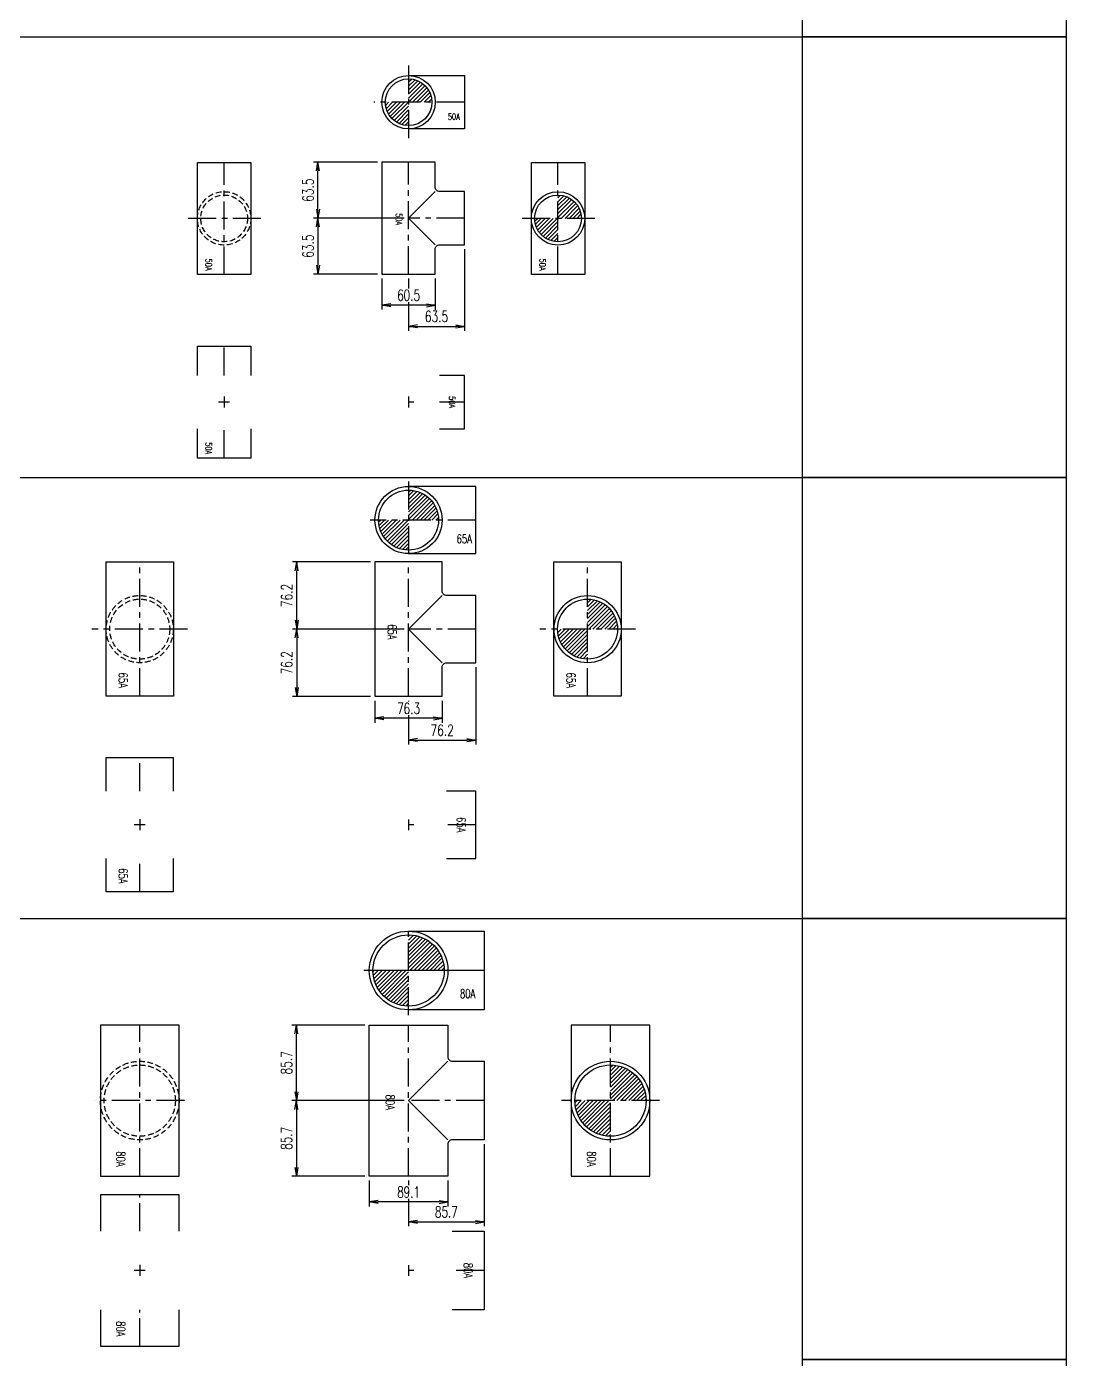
# Model space of a CAD drawing. Header units: millimetres. Extents: x 2090 to 42062, y -14812 to 2738.
# Drawn here: x 7146 to 8325, y -1302 to 209 of the extents above; entities that cross this region are included whole.
import ezdxf

# ---------------------------------------------------------------- set-up
doc = ezdxf.new("R2010")
doc.units = ezdxf.units.MM
doc.header["$PDMODE"] = 35
for name, pattern in [('CENTER', [50.8, 31.75, -6.35, 6.35, -6.35]), ('CENTER2', [1.125, 0.75, -0.125, 0.125, -0.125]), ('HIDDEN', [9.525, 6.35, -3.175])]:
    doc.linetypes.add(name, pattern=pattern)
for name, color, linetype in [('#配管（SUS)', 220, 'Continuous'), ('DIM', 1, 'Continuous'), ('skeleton', 7, 'Continuous')]:
    doc.layers.add(name, color=color, linetype=linetype)
doc.styles.add('kpk', font='romans.shx', dxfattribs={"width": 0.7, "bigfont": 'extfont2.shx'})
doc.styles.get("Standard").update_dxf_attribs({"font": 'romans.shx', "bigfont": 'extfont.shx'})
doc.dimstyles.new('1／5～KPK', dxfattribs={"dimscale": 5, "dimtxt": 2.5, "dimasz": 2, "dimexe": 1, "dimexo": 1, "dimgap": 1, "dimtad": 3, "dimdsep": 46, "dimtxsty": 'kpk', "dimblk": 'OPEN', "dimcen": 2.5, "dimclrd": 9, "dimclre": 9, "dimclrt": 4, "dimadec": 1, "dimazin": 2, "dimtfac": 1, "dimtmove": 0, "dimatfit": 2, "dimldrblk": 'OPEN', "dimfxl": 1, "dimtfill": 1, "dimlwd": -1, "dimlwe": -1, "dimarcsym": 1})

# ---------------------------------------------------------------- blocks, each defined once
blk = doc.blocks.new('_Open')
at = {"color": 0, "linetype": 'ByBlock', "lineweight": -2}
for p, q in [((-1, 0.17), (0, 0)), ((-1, -0.17), (0, 0)), ((0, 0), (-1, 0))]:
    blk.add_line(p, q, dxfattribs=at)
blk = doc.blocks.new('*D225')
at = {"layer": 'Defpoints', "color": 0, "linetype": 'ByBlock', "transparency": 16777216}
for p in [(7579.3, -8.1), (7476.5, -71.6), (7549, -71.6)]:
    blk.add_point(p, dxfattribs=at)
at = {"layer": 'DIM', "color": 9, "transparency": 16777216}
for p, q in [((7574.3, -8.1), (7471.5, -8.1)), ((7476.5, -18.1), (7476.5, -61.6)), ((7544, -71.6), (7471.5, -71.6))]:
    blk.add_line(p, q, dxfattribs=at)
at = {"layer": 'DIM', "color": 9, "linetype": 'ByBlock', "transparency": 16777216, "xscale": 10, "yscale": 10, "zscale": 10}
for p, rotation in [((7476.5, -8.1), 90), ((7476.5, -71.6), 270)]:
    blk.add_blockref('_Open', p, dxfattribs=dict(at, rotation=rotation))
at = {"layer": 'DIM', "color": 4, "linetype": 'ByBlock', "transparency": 16777216, "insert": (7465.2, -39.9), "char_height": 12.5, "attachment_point": 5, "rotation": 90, "style": 'kpk', "bg_fill": 3, "box_fill_scale": 1.1, "bg_fill_color": 256, "bg_fill_true_color": 13158600, "bg_fill_transparency": 0}
blk.add_mtext('63.5', dxfattribs=at)
blk = doc.blocks.new('*D226')
at = {"layer": 'Defpoints', "color": 0, "linetype": 'ByBlock', "transparency": 16777216}
for p in [(7476.5, 55.4), (7549, 55.4), (7579.3, -8.1)]:
    blk.add_point(p, dxfattribs=at)
at = {"layer": 'DIM', "color": 9, "transparency": 16777216}
for p, q in [((7544, 55.4), (7471.5, 55.4)), ((7476.5, 1.9), (7476.5, 45.4)), ((7574.3, -8.1), (7471.5, -8.1))]:
    blk.add_line(p, q, dxfattribs=at)
at = {"layer": 'DIM', "color": 9, "linetype": 'ByBlock', "transparency": 16777216, "xscale": 10, "yscale": 10, "zscale": 10}
for p, rotation in [((7476.5, 55.4), 90), ((7476.5, -8.1), 270)]:
    blk.add_blockref('_Open', p, dxfattribs=dict(at, rotation=rotation))
at = {"layer": 'DIM', "color": 4, "linetype": 'ByBlock', "transparency": 16777216, "insert": (7465.2, 23.6), "char_height": 12.5, "attachment_point": 5, "rotation": 90, "style": 'kpk', "bg_fill": 3, "box_fill_scale": 1.1, "bg_fill_color": 256, "bg_fill_true_color": 13158600, "bg_fill_transparency": 0}
blk.add_mtext('63.5', dxfattribs=at)
blk = doc.blocks.new('*D227')
at = {"layer": 'Defpoints', "color": 0, "linetype": 'ByBlock', "transparency": 16777216}
for p in [(7642.8, -38.4), (7579.3, -71.6), (7642.8, -130.9)]:
    blk.add_point(p, dxfattribs=at)
at = {"layer": 'DIM', "color": 9, "transparency": 16777216}
for p, q in [((7642.8, -43.4), (7642.8, -135.9)), ((7579.3, -76.6), (7579.3, -135.9)), ((7589.3, -130.9), (7632.8, -130.9))]:
    blk.add_line(p, q, dxfattribs=at)
at = {"layer": 'DIM', "color": 9, "linetype": 'ByBlock', "transparency": 16777216, "xscale": 10, "yscale": 10, "zscale": 10, "rotation": 180}
blk.add_blockref('_Open', (7579.3, -130.9), dxfattribs=at)
at = {"layer": 'DIM', "color": 9, "linetype": 'ByBlock', "transparency": 16777216, "xscale": 10, "yscale": 10, "zscale": 10}
blk.add_blockref('_Open', (7642.8, -130.9), dxfattribs=at)
at = {"layer": 'DIM', "color": 4, "linetype": 'ByBlock', "transparency": 16777216, "insert": (7611, -119.6), "char_height": 12.5, "attachment_point": 5, "style": 'kpk', "bg_fill": 3, "box_fill_scale": 1.1, "bg_fill_color": 256, "bg_fill_true_color": 13158600, "bg_fill_transparency": 0}
blk.add_mtext('63.5', dxfattribs=at)
blk = doc.blocks.new('*D228')
at = {"layer": 'Defpoints', "color": 0, "linetype": 'ByBlock', "transparency": 16777216}
for p in [(7549, -71.6), (7609.5, -71.6), (7549, -106.9)]:
    blk.add_point(p, dxfattribs=at)
at = {"layer": 'DIM', "color": 9, "transparency": 16777216}
for p, q in [((7549, -76.6), (7549, -111.9)), ((7609.5, -76.6), (7609.5, -111.9)), ((7599.5, -106.9), (7559, -106.9))]:
    blk.add_line(p, q, dxfattribs=at)
at = {"layer": 'DIM', "color": 9, "linetype": 'ByBlock', "transparency": 16777216, "xscale": 10, "yscale": 10, "zscale": 10, "rotation": 180}
blk.add_blockref('_Open', (7549, -106.9), dxfattribs=at)
at = {"layer": 'DIM', "color": 9, "linetype": 'ByBlock', "transparency": 16777216, "xscale": 10, "yscale": 10, "zscale": 10}
blk.add_blockref('_Open', (7609.5, -106.9), dxfattribs=at)
at = {"layer": 'DIM', "color": 4, "linetype": 'ByBlock', "transparency": 16777216, "insert": (7579.3, -95.6), "char_height": 12.5, "attachment_point": 5, "style": 'kpk', "bg_fill": 3, "box_fill_scale": 1.1, "bg_fill_color": 256, "bg_fill_true_color": 13158600, "bg_fill_transparency": 0}
blk.add_mtext('60.5', dxfattribs=at)
blk = doc.blocks.new('*D229')
at = {"layer": 'Defpoints', "color": 0, "linetype": 'ByBlock', "transparency": 16777216}
for p in [(7452.4, -398.1), (7541.1, -398.1), (7579.3, -474.3)]:
    blk.add_point(p, dxfattribs=at)
at = {"layer": 'DIM', "color": 9, "transparency": 16777216}
for p, q in [((7536.1, -398.1), (7447.4, -398.1)), ((7452.4, -464.3), (7452.4, -408.1)), ((7574.3, -474.3), (7447.4, -474.3))]:
    blk.add_line(p, q, dxfattribs=at)
at = {"layer": 'DIM', "color": 9, "linetype": 'ByBlock', "transparency": 16777216, "xscale": 10, "yscale": 10, "zscale": 10}
for p, rotation in [((7452.4, -398.1), 90), ((7452.4, -474.3), 270)]:
    blk.add_blockref('_Open', p, dxfattribs=dict(at, rotation=rotation))
at = {"layer": 'DIM', "color": 4, "linetype": 'ByBlock', "transparency": 16777216, "insert": (7441.1, -436.2), "char_height": 12.5, "attachment_point": 5, "rotation": 90, "style": 'kpk', "bg_fill": 3, "box_fill_scale": 1.1, "bg_fill_color": 256, "bg_fill_true_color": 13158600, "bg_fill_transparency": 0}
blk.add_mtext('76.2', dxfattribs=at)
blk = doc.blocks.new('*D230')
at = {"layer": 'Defpoints', "color": 0, "linetype": 'ByBlock', "transparency": 16777216}
for p in [(7579.3, -474.3), (7452.4, -550.5), (7541.1, -550.5)]:
    blk.add_point(p, dxfattribs=at)
at = {"layer": 'DIM', "color": 9, "transparency": 16777216}
for p, q in [((7574.3, -474.3), (7447.4, -474.3)), ((7452.4, -484.3), (7452.4, -540.5)), ((7536.1, -550.5), (7447.4, -550.5))]:
    blk.add_line(p, q, dxfattribs=at)
at = {"layer": 'DIM', "color": 9, "linetype": 'ByBlock', "transparency": 16777216, "xscale": 10, "yscale": 10, "zscale": 10}
for p, rotation in [((7452.4, -474.3), 90), ((7452.4, -550.5), 270)]:
    blk.add_blockref('_Open', p, dxfattribs=dict(at, rotation=rotation))
at = {"layer": 'DIM', "color": 4, "linetype": 'ByBlock', "transparency": 16777216, "insert": (7441.1, -512.4), "char_height": 12.5, "attachment_point": 5, "rotation": 90, "style": 'kpk', "bg_fill": 3, "box_fill_scale": 1.1, "bg_fill_color": 256, "bg_fill_true_color": 13158600, "bg_fill_transparency": 0}
blk.add_mtext('76.2', dxfattribs=at)
blk = doc.blocks.new('*D231')
at = {"layer": 'Defpoints', "color": 0, "linetype": 'ByBlock', "transparency": 16777216}
for p in [(7655.5, -512.4), (7579.3, -550.5), (7655.5, -600.1)]:
    blk.add_point(p, dxfattribs=at)
at = {"layer": 'DIM', "color": 9, "transparency": 16777216}
for p, q in [((7655.5, -517.4), (7655.5, -605.1)), ((7579.3, -555.5), (7579.3, -605.1)), ((7589.3, -600.1), (7645.5, -600.1))]:
    blk.add_line(p, q, dxfattribs=at)
at = {"layer": 'DIM', "color": 9, "linetype": 'ByBlock', "transparency": 16777216, "xscale": 10, "yscale": 10, "zscale": 10, "rotation": 180}
blk.add_blockref('_Open', (7579.3, -600.1), dxfattribs=at)
at = {"layer": 'DIM', "color": 9, "linetype": 'ByBlock', "transparency": 16777216, "xscale": 10, "yscale": 10, "zscale": 10}
blk.add_blockref('_Open', (7655.5, -600.1), dxfattribs=at)
at = {"layer": 'DIM', "color": 4, "linetype": 'ByBlock', "transparency": 16777216, "insert": (7617.4, -588.9), "char_height": 12.5, "attachment_point": 5, "style": 'kpk', "bg_fill": 3, "box_fill_scale": 1.1, "bg_fill_color": 256, "bg_fill_true_color": 13158600, "bg_fill_transparency": 0}
blk.add_mtext('76.2', dxfattribs=at)
blk = doc.blocks.new('*D232')
at = {"layer": 'Defpoints', "color": 0, "linetype": 'ByBlock', "transparency": 16777216}
for p in [(7541.1, -550.5), (7617.4, -550.5), (7541.1, -575.4)]:
    blk.add_point(p, dxfattribs=at)
at = {"layer": 'DIM', "color": 9, "transparency": 16777216}
for p, q in [((7541.1, -555.5), (7541.1, -580.4)), ((7617.4, -555.5), (7617.4, -580.4)), ((7607.4, -575.4), (7551.1, -575.4))]:
    blk.add_line(p, q, dxfattribs=at)
at = {"layer": 'DIM', "color": 9, "linetype": 'ByBlock', "transparency": 16777216, "xscale": 10, "yscale": 10, "zscale": 10, "rotation": 180}
blk.add_blockref('_Open', (7541.1, -575.4), dxfattribs=at)
at = {"layer": 'DIM', "color": 9, "linetype": 'ByBlock', "transparency": 16777216, "xscale": 10, "yscale": 10, "zscale": 10}
blk.add_blockref('_Open', (7617.4, -575.4), dxfattribs=at)
at = {"layer": 'DIM', "color": 4, "linetype": 'ByBlock', "transparency": 16777216, "insert": (7579.3, -564.2), "char_height": 12.5, "attachment_point": 5, "style": 'kpk', "bg_fill": 3, "box_fill_scale": 1.1, "bg_fill_color": 256, "bg_fill_true_color": 13158600, "bg_fill_transparency": 0}
blk.add_mtext('76.3', dxfattribs=at)
blk = doc.blocks.new('*D233')
at = {"layer": 'Defpoints', "color": 0, "linetype": 'ByBlock', "transparency": 16777216}
for p in [(7452, -923.3), (7534.7, -923.3), (7579.3, -1009)]:
    blk.add_point(p, dxfattribs=at)
at = {"layer": 'DIM', "color": 9, "transparency": 16777216}
for p, q in [((7529.7, -923.3), (7447, -923.3)), ((7452, -999), (7452, -933.3)), ((7574.3, -1009), (7447, -1009))]:
    blk.add_line(p, q, dxfattribs=at)
at = {"layer": 'DIM', "color": 9, "linetype": 'ByBlock', "transparency": 16777216, "xscale": 10, "yscale": 10, "zscale": 10}
for p, rotation in [((7452, -923.3), 90), ((7452, -1009), 270)]:
    blk.add_blockref('_Open', p, dxfattribs=dict(at, rotation=rotation))
at = {"layer": 'DIM', "color": 4, "linetype": 'ByBlock', "transparency": 16777216, "insert": (7440.8, -966.1), "char_height": 12.5, "attachment_point": 5, "rotation": 90, "style": 'kpk', "bg_fill": 3, "box_fill_scale": 1.1, "bg_fill_color": 256, "bg_fill_true_color": 13158600, "bg_fill_transparency": 0}
blk.add_mtext('85.7', dxfattribs=at)
blk = doc.blocks.new('*D234')
at = {"layer": 'Defpoints', "color": 0, "linetype": 'ByBlock', "transparency": 16777216}
for p in [(7579.3, -1009), (7452, -1094.7), (7534.7, -1094.7)]:
    blk.add_point(p, dxfattribs=at)
at = {"layer": 'DIM', "color": 9, "transparency": 16777216}
for p, q in [((7574.3, -1009), (7447, -1009)), ((7452, -1019), (7452, -1084.7)), ((7529.7, -1094.7), (7447, -1094.7))]:
    blk.add_line(p, q, dxfattribs=at)
at = {"layer": 'DIM', "color": 9, "linetype": 'ByBlock', "transparency": 16777216, "xscale": 10, "yscale": 10, "zscale": 10}
for p, rotation in [((7452, -1009), 90), ((7452, -1094.7), 270)]:
    blk.add_blockref('_Open', p, dxfattribs=dict(at, rotation=rotation))
at = {"layer": 'DIM', "color": 4, "linetype": 'ByBlock', "transparency": 16777216, "insert": (7440.8, -1051.8), "char_height": 12.5, "attachment_point": 5, "rotation": 90, "style": 'kpk', "bg_fill": 3, "box_fill_scale": 1.1, "bg_fill_color": 256, "bg_fill_true_color": 13158600, "bg_fill_transparency": 0}
blk.add_mtext('85.7', dxfattribs=at)
blk = doc.blocks.new('*D235')
at = {"layer": 'Defpoints', "color": 0, "linetype": 'ByBlock', "transparency": 16777216}
for p in [(7534.7, -1094.7), (7623.8, -1094.7), (7534.7, -1123.9)]:
    blk.add_point(p, dxfattribs=at)
at = {"layer": 'DIM', "color": 9, "transparency": 16777216}
for p, q in [((7534.7, -1099.7), (7534.7, -1128.9)), ((7623.8, -1099.7), (7623.8, -1128.9)), ((7613.8, -1123.9), (7544.7, -1123.9))]:
    blk.add_line(p, q, dxfattribs=at)
at = {"layer": 'DIM', "color": 9, "linetype": 'ByBlock', "transparency": 16777216, "xscale": 10, "yscale": 10, "zscale": 10, "rotation": 180}
blk.add_blockref('_Open', (7534.7, -1123.9), dxfattribs=at)
at = {"layer": 'DIM', "color": 9, "linetype": 'ByBlock', "transparency": 16777216, "xscale": 10, "yscale": 10, "zscale": 10}
blk.add_blockref('_Open', (7623.8, -1123.9), dxfattribs=at)
at = {"layer": 'DIM', "color": 4, "linetype": 'ByBlock', "transparency": 16777216, "insert": (7579.3, -1112.7), "char_height": 12.5, "attachment_point": 5, "style": 'kpk', "bg_fill": 3, "box_fill_scale": 1.1, "bg_fill_color": 256, "bg_fill_true_color": 13158600, "bg_fill_transparency": 0}
blk.add_mtext('89.1', dxfattribs=at)
blk = doc.blocks.new('*D236')
at = {"layer": 'Defpoints', "color": 0, "linetype": 'ByBlock', "transparency": 16777216}
for p in [(7665, -1053.5), (7579.3, -1094.7), (7665, -1146.5)]:
    blk.add_point(p, dxfattribs=at)
at = {"layer": 'DIM', "color": 9, "transparency": 16777216}
for p, q in [((7665, -1058.5), (7665, -1151.5)), ((7579.3, -1099.7), (7579.3, -1151.5)), ((7589.3, -1146.5), (7655, -1146.5))]:
    blk.add_line(p, q, dxfattribs=at)
at = {"layer": 'DIM', "color": 9, "linetype": 'ByBlock', "transparency": 16777216, "xscale": 10, "yscale": 10, "zscale": 10, "rotation": 180}
blk.add_blockref('_Open', (7579.3, -1146.5), dxfattribs=at)
at = {"layer": 'DIM', "color": 9, "linetype": 'ByBlock', "transparency": 16777216, "xscale": 10, "yscale": 10, "zscale": 10}
blk.add_blockref('_Open', (7665, -1146.5), dxfattribs=at)
at = {"layer": 'DIM', "color": 4, "linetype": 'ByBlock', "transparency": 16777216, "insert": (7622.1, -1135.2), "char_height": 12.5, "attachment_point": 5, "style": 'kpk', "bg_fill": 3, "box_fill_scale": 1.1, "bg_fill_color": 256, "bg_fill_true_color": 13158600, "bg_fill_transparency": 0}
blk.add_mtext('85.7', dxfattribs=at)
blk = doc.blocks.new('(SUS)50A-T-1')
at = {"layer": '#配管（SUS)', "color": 2, "linetype": 'CENTER'}
for p, q in [((0, -63.5), (0, 63.5)), ((63.5, 0), (0, 0))]:
    blk.add_line(p, q, dxfattribs=at)
at = {"layer": '#配管（SUS)', "color": 0, "linetype": 'ByBlock'}
for p, q in [((30.2, 30.2), (0, 0)), ((0, 0), (30.2, -30.3))]:
    blk.add_line(p, q, dxfattribs=at)
blk.add_lwpolyline([(30.2, -63.5), (30.2, -35.2, -0.414214), (35.2, -30.3), (63.5, -30.3), (63.5, 30.2), (35.2, 30.2, -0.414214), (30.2, 35.2), (30.2, 63.5), (-30.3, 63.5), (-30.3, -63.5)], format="xyb", close=True, dxfattribs=at)
at = {"layer": 'Defpoints', "color": 5, "insert": (-10.9, -1.2), "char_height": 7, "attachment_point": 5, "rotation": 270}
blk.add_mtext('{\\W0.7;50A}', dxfattribs=at)
blk = doc.blocks.new('(SUS)50A-T-3')
at = {"layer": '#配管（SUS)'}
h = blk.add_hatch(dxfattribs=at)
h.set_pattern_fill('ANSI31', color=252)
h.set_pattern_definition([(45, (-7579.2525, -123.3253), (-2.245064, 2.245064), [])])
h.paths.add_polyline_path([(0, 0), (-26.5, 0, 0.414214), (0, -26.5)])
h.paths.add_polyline_path([(0, 26.5), (0, 0), (26.5, 0, 0.414214)])
at = {"layer": '#配管（SUS)', "color": 2, "linetype": 'CENTER'}
for p, q in [((0, 41.8), (0, -41.8)), ((63.5, 0), (-39.3, 0))]:
    blk.add_line(p, q, dxfattribs=at)
at = {"layer": '#配管（SUS)', "color": 0, "linetype": 'ByBlock'}
blk.add_lwpolyline([(0, 30.3), (63.5, 30.3), (63.5, -30.2), (0, -30.2)], dxfattribs=at)
for radius in [30.3, 26.5]:
    blk.add_circle((0, 0), radius, dxfattribs=at)
at = {"layer": 'Defpoints', "color": 5, "insert": (51.4, -16.5), "char_height": 7, "attachment_point": 5}
blk.add_mtext('{\\W0.7;50A}', dxfattribs=at)
blk = doc.blocks.new('(SUS)50A-T-2')
at = {"layer": '#配管（SUS)'}
h = blk.add_hatch(dxfattribs=at)
h.set_pattern_fill('ANSI31', color=252)
h.set_pattern_definition([(45, (-7748.7277, 8.4545), (-2.245064, 2.245064), [])])
h.paths.add_polyline_path([(0, 0), (-26.5, 0, 0.414214), (0, -26.5)])
h.paths.add_polyline_path([(0, 26.5), (0, 0), (26.5, 0, 0.414214)])
at = {"layer": '#配管（SUS)', "color": 2, "linetype": 'CENTER'}
for p, q in [((0, -63.5), (0, 63.5)), ((41.8, 0), (-41.8, 0))]:
    blk.add_line(p, q, dxfattribs=at)
at = {"layer": '#配管（SUS)', "color": 0, "linetype": 'ByBlock'}
blk.add_lwpolyline([(30.3, 63.5), (30.3, -63.5), (-30.2, -63.5), (-30.2, 63.5)], close=True, dxfattribs=at)
for radius in [30.3, 26.5]:
    blk.add_circle((0, 0), radius, dxfattribs=at)
at = {"layer": 'Defpoints', "color": 5, "insert": (-17.5, -52.4), "char_height": 7, "attachment_point": 5, "rotation": 270}
blk.add_mtext('{\\W0.7;50A}', dxfattribs=at)
blk = doc.blocks.new('(SUS)50A-T-4')
at = {"layer": '#配管（SUS)', "color": 2, "linetype": 'CENTER'}
for p, q in [((0, -63.5), (0, 63.5)), ((41.8, 0), (-41.8, 0))]:
    blk.add_line(p, q, dxfattribs=at)
at = {"layer": '#配管（SUS)', "color": 0, "linetype": 'ByBlock'}
blk.add_lwpolyline([(30.3, 63.5), (30.3, -63.5), (-30.2, -63.5), (-30.2, 63.5)], close=True, dxfattribs=at)
at = {"layer": '#配管（SUS)', "color": 252, "linetype": 'HIDDEN'}
for radius in [30.3, 26.5]:
    blk.add_circle((0, 0), radius, dxfattribs=at)
at = {"layer": 'Defpoints', "color": 5, "insert": (-17.5, -52.4), "char_height": 7, "attachment_point": 5, "rotation": 270}
blk.add_mtext('{\\W0.7;50A}', dxfattribs=at)
blk = doc.blocks.new('(SUS)50A-T-5')
at = {"layer": '#配管（SUS)', "color": 2, "linetype": 'CENTER'}
for p, q in [((0, 30.2), (0, 63.5)), ((6.2, 0), (-6.2, 0)), ((0, 6.2), (0, -6.2)), ((0, -63.5), (0, -30.3))]:
    blk.add_line(p, q, dxfattribs=at)
at = {"layer": '#配管（SUS)', "color": 0, "linetype": 'ByBlock'}
for points in [[(-30.3, 30.2), (-30.3, 63.5), (30.2, 63.5), (30.2, 30.2)], [(30.2, -30.3), (30.2, -63.5), (-30.3, -63.5), (-30.3, -30.3)]]:
    blk.add_lwpolyline(points, dxfattribs=at)
at = {"layer": 'Defpoints', "color": 5, "insert": (-17.5, -52.4), "char_height": 7, "attachment_point": 5, "rotation": 270}
blk.add_mtext('{\\W0.7;50A}', dxfattribs=at)
blk = doc.blocks.new('(SUS)50A-T-6')
at = {"layer": '#配管（SUS)', "color": 2, "linetype": 'CENTER'}
for p, q in [((0, 6.15), (0, -6.15)), ((6.15, 0), (0, 0)), ((63.5, 0), (35.25, 0))]:
    blk.add_line(p, q, dxfattribs=at)
at = {"layer": '#配管（SUS)', "color": 0, "linetype": 'ByBlock'}
blk.add_lwpolyline([(35.25, -30.25), (63.5, -30.25), (63.5, 30.25), (35.25, 30.25)], dxfattribs=at)
at = {"layer": 'Defpoints', "color": 5, "insert": (49.375, 0), "char_height": 7, "attachment_point": 5, "rotation": 270}
blk.add_mtext('{\\W0.7;50A}', dxfattribs=at)
blk = doc.blocks.new('(SUS)65A-T-1')
at = {"layer": '#配管（SUS)', "color": 2, "linetype": 'CENTER'}
for p, q in [((0, -76.2), (0, 76.2)), ((76.2, 0), (0, 0))]:
    blk.add_line(p, q, dxfattribs=at)
at = {"layer": '#配管（SUS)', "color": 0, "linetype": 'ByBlock'}
for p, q in [((38.1, 38.1), (0, 0)), ((0, 0), (38.1, -38.1))]:
    blk.add_line(p, q, dxfattribs=at)
blk.add_lwpolyline([(76.2, 38.1), (43.1, 38.1, -0.414214), (38.1, 43.1), (38.1, 76.2), (-38.1, 76.2), (-38.1, -76.2), (38.1, -76.2), (38.1, -43.1, -0.414214), (43.1, -38.1), (76.2, -38.1)], format="xyb", close=True, dxfattribs=at)
at = {"layer": 'Defpoints', "color": 5, "insert": (-18.7, -3.1), "char_height": 10, "attachment_point": 5, "rotation": 270}
blk.add_mtext('{\\W0.7;65A}', dxfattribs=at)
blk = doc.blocks.new('(SUS)65A-T-2')
at = {"layer": '#配管（SUS)'}
h = blk.add_hatch(dxfattribs=at)
h.set_pattern_fill('ANSI31', color=252)
h.set_pattern_definition([(45, (-7782.3243, 474.2717), (-2.245064, 2.245064), [])])
h.paths.add_polyline_path([(0, 0), (-34, 0, 0.414214), (0, -34)])
h.paths.add_polyline_path([(0, 34), (0, 0), (34, 0, 0.414214)])
at = {"layer": '#配管（SUS)', "color": 2, "linetype": 'CENTER'}
for p, q in [((0, -76.2), (0, 76.2)), ((54.3, 0), (-54.3, 0))]:
    blk.add_line(p, q, dxfattribs=at)
at = {"layer": '#配管（SUS)', "color": 0, "linetype": 'ByBlock'}
blk.add_lwpolyline([(38.2, 76.2), (38.2, -76.2), (-38.2, -76.2), (-38.2, 76.2)], close=True, dxfattribs=at)
for radius in [38.1, 34]:
    blk.add_circle((0, 0), radius, dxfattribs=at)
at = {"layer": 'Defpoints', "color": 5, "insert": (-18.9, -58), "char_height": 10, "attachment_point": 5, "rotation": 270}
blk.add_mtext('{\\W0.7;65A}', dxfattribs=at)
blk = doc.blocks.new('(SUS)65A-T-3')
at = {"layer": '#配管（SUS)'}
h = blk.add_hatch(dxfattribs=at)
h.set_pattern_fill('ANSI31', color=252)
h.set_pattern_definition([(45, (-7579.2525, 350.563), (-2.245064, 2.245064), [])])
h.paths.add_polyline_path([(0, 0), (-34, 0, 0.414214), (0, -34)])
h.paths.add_polyline_path([(0, 34), (0, 0), (34, 0, 0.414214)])
at = {"layer": '#配管（SUS)', "color": 2, "linetype": 'CENTER'}
for p, q in [((0, 43.7), (0, -43.7)), ((76.2, 0), (-43.7, 0))]:
    blk.add_line(p, q, dxfattribs=at)
at = {"layer": '#配管（SUS)', "color": 0, "linetype": 'ByBlock'}
blk.add_lwpolyline([(0, -38.1), (76.2, -38.1), (76.2, 38.2), (0, 38.2)], dxfattribs=at)
for radius in [38.1, 34]:
    blk.add_circle((0, 0), radius, dxfattribs=at)
at = {"layer": 'Defpoints', "color": 5, "insert": (63.2, -21.3), "char_height": 10, "attachment_point": 5}
blk.add_mtext('{\\W0.7;65A}', dxfattribs=at)
blk = doc.blocks.new('(SUS)65A-T-4')
at = {"layer": '#配管（SUS)', "color": 2, "linetype": 'CENTER'}
for p, q in [((0, -76.2), (0, 76.2)), ((54.3, 0), (-54.3, 0))]:
    blk.add_line(p, q, dxfattribs=at)
at = {"layer": '#配管（SUS)', "color": 0, "linetype": 'ByBlock'}
blk.add_lwpolyline([(38.2, 76.2), (38.2, -76.2), (-38.2, -76.2), (-38.2, 76.2)], close=True, dxfattribs=at)
at = {"layer": '#配管（SUS)', "color": 252, "linetype": 'HIDDEN'}
for radius in [38.1, 34]:
    blk.add_circle((0, 0), radius, dxfattribs=at)
at = {"layer": 'Defpoints', "color": 5, "insert": (-18.9, -58), "char_height": 10, "attachment_point": 5, "rotation": 270}
blk.add_mtext('{\\W0.7;65A}', dxfattribs=at)
blk = doc.blocks.new('(SUS)65A-T-5')
at = {"layer": '#配管（SUS)', "color": 2, "linetype": 'CENTER'}
for p, q in [((0, 38.1), (0, 76.2)), ((6.2, 0), (-6.2, 0)), ((0, 6.2), (0, -6.2)), ((0, -76.2), (0, -38.2))]:
    blk.add_line(p, q, dxfattribs=at)
at = {"layer": '#配管（SUS)', "color": 0, "linetype": 'ByBlock'}
for points in [[(-38.2, 38.1), (-38.2, 76.2), (38.1, 76.2), (38.1, 38.1)], [(38.1, -38.2), (38.1, -76.2), (-38.2, -76.2), (-38.2, -38.2)]]:
    blk.add_lwpolyline(points, dxfattribs=at)
at = {"layer": 'Defpoints', "color": 5, "insert": (-18.9, -58), "char_height": 10, "attachment_point": 5, "rotation": 270}
blk.add_mtext('{\\W0.7;65A}', dxfattribs=at)
blk = doc.blocks.new('(SUS)65A-T-6')
at = {"layer": '#配管（SUS)', "color": 2, "linetype": 'CENTER'}
for p, q in [((0, 6.15), (0, -6.15)), ((6.15, 0), (0, 0)), ((76.2, 0), (43.15, 0))]:
    blk.add_line(p, q, dxfattribs=at)
at = {"layer": '#配管（SUS)', "color": 0, "linetype": 'ByBlock'}
blk.add_lwpolyline([(43.15, -38.15), (76.2, -38.15), (76.2, 38.15), (43.15, 38.15)], dxfattribs=at)
at = {"layer": 'Defpoints', "color": 5, "insert": (59.675, 0), "char_height": 10, "attachment_point": 5, "rotation": 270}
blk.add_mtext('{\\W0.7;65A}', dxfattribs=at)
blk = doc.blocks.new('(SUS)80A-T-1')
at = {"layer": '#配管（SUS)', "color": 2, "linetype": 'CENTER'}
for p, q in [((0, -85.7), (0, 85.7)), ((85.7, 0), (0, 0))]:
    blk.add_line(p, q, dxfattribs=at)
at = {"layer": '#配管（SUS)', "color": 0, "linetype": 'ByBlock'}
for p, q in [((44.6, 44.6), (0, 0)), ((0, 0), (44.6, -44.6))]:
    blk.add_line(p, q, dxfattribs=at)
blk.add_lwpolyline([(85.7, -44.6), (49.6, -44.6, 0.414214), (44.6, -49.5), (44.6, -85.7), (-44.6, -85.7), (-44.6, 85.7), (44.6, 85.7), (44.6, 49.6, 0.414214), (49.6, 44.6), (85.7, 44.6)], format="xyb", close=True, dxfattribs=at)
at = {"layer": 'Defpoints', "color": 5, "insert": (-20.8, -1.9), "char_height": 10, "attachment_point": 5, "rotation": 270}
blk.add_mtext('{\\W0.7;80A}', dxfattribs=at)
blk = doc.blocks.new('(SUS)80A-T-3')
at = {"layer": '#配管（SUS)'}
h = blk.add_hatch(dxfattribs=at)
h.set_pattern_fill('ANSI31', color=252)
h.set_pattern_definition([(45, (-7579.2525, 861.4424), (-2.245064, 2.245064), [])])
h.paths.add_polyline_path([(0, 0), (-40.4, 0, 0.414214), (0, -40.4)])
h.paths.add_polyline_path([(0, 40.4), (0, 0), (40.4, 0, 0.414214)])
at = {"layer": '#配管（SUS)', "color": 2, "linetype": 'CENTER'}
blk.add_line((0, -50.8), (0, 50.8), dxfattribs=at)
at = {"layer": '#配管（SUS)', "color": 2}
blk.add_line((85.7, 0), (-50.8, 0), dxfattribs=at)
at = {"layer": '#配管（SUS)', "color": 0, "linetype": 'ByBlock'}
blk.add_lwpolyline([(0, 44.6), (85.7, 44.6), (85.7, -44.5), (0, -44.5)], dxfattribs=at)
for radius in [44.6, 40.4]:
    blk.add_circle((0, 0), radius, dxfattribs=at)
at = {"layer": 'Defpoints', "color": 5, "insert": (67, -26.2), "char_height": 10, "attachment_point": 5}
blk.add_mtext('{\\W0.7;80A}', dxfattribs=at)
blk = doc.blocks.new('(SUS)80A-T-2')
at = {"layer": '#配管（SUS)'}
h = blk.add_hatch(dxfattribs=at)
h.set_pattern_fill('ANSI31', color=252)
h.set_pattern_definition([(45, (-7808.3015, 1008.9658), (-2.245064, 2.245064), [])])
h.paths.add_polyline_path([(0, 0), (-40.4, 0, 0.414214), (0, -40.4)])
h.paths.add_polyline_path([(0, 40.3), (0, 0), (40.3, 0, 0.414214)])
at = {"layer": '#配管（SUS)', "color": 2, "linetype": 'CENTER'}
for p, q in [((0, -85.7), (0, 85.7)), ((55.7, 0), (-55.7, 0))]:
    blk.add_line(p, q, dxfattribs=at)
at = {"layer": '#配管（SUS)', "color": 0, "linetype": 'ByBlock'}
blk.add_lwpolyline([(-44.6, 85.7), (-44.6, -85.7), (44.6, -85.7), (44.6, 85.7)], close=True, dxfattribs=at)
for radius in [44.6, 40.4]:
    blk.add_circle((0, 0), radius, dxfattribs=at)
at = {"layer": 'Defpoints', "color": 5, "insert": (-21.5, -66.2), "char_height": 10, "attachment_point": 5, "rotation": 270}
blk.add_mtext('{\\W0.7;80A}', dxfattribs=at)
blk = doc.blocks.new('(SUS)80A-T-4')
at = {"layer": '#配管（SUS)', "color": 2, "linetype": 'CENTER'}
for p, q in [((0, -85.7), (0, 85.7)), ((50.8, 0), (-50.8, 0))]:
    blk.add_line(p, q, dxfattribs=at)
at = {"layer": '#配管（SUS)', "color": 0, "linetype": 'ByBlock'}
blk.add_lwpolyline([(-44.6, 85.7), (-44.6, -85.7), (44.6, -85.7), (44.6, 85.7)], close=True, dxfattribs=at)
at = {"layer": '#配管（SUS)', "color": 252, "linetype": 'HIDDEN'}
for radius in [44.6, 40.4]:
    blk.add_circle((0, 0), radius, dxfattribs=at)
at = {"layer": 'Defpoints', "color": 5, "insert": (-21.5, -66.2), "char_height": 10, "attachment_point": 5, "rotation": 270}
blk.add_mtext('{\\W0.7;80A}', dxfattribs=at)
blk = doc.blocks.new('(SUS)80A-T-5')
at = {"layer": '#配管（SUS)', "color": 2, "linetype": 'CENTER'}
for p, q in [((0, 44.6), (0, 85.7)), ((6.2, 0), (-6.2, 0)), ((0, 6.2), (0, -6.2)), ((0, -85.7), (0, -44.6))]:
    blk.add_line(p, q, dxfattribs=at)
at = {"layer": '#配管（SUS)', "color": 0, "linetype": 'ByBlock'}
for points in [[(44.6, 44.6), (44.6, 85.7), (-44.6, 85.7), (-44.6, 44.6)], [(-44.6, -44.6), (-44.6, -85.7), (44.6, -85.7), (44.6, -44.6)]]:
    blk.add_lwpolyline(points, dxfattribs=at)
at = {"layer": 'Defpoints', "color": 5, "insert": (-21.5, -66.2), "char_height": 10, "attachment_point": 5, "rotation": 270}
blk.add_mtext('{\\W0.7;80A}', dxfattribs=at)
blk = doc.blocks.new('(SUS)80A-T-6')
at = {"layer": '#配管（SUS)', "color": 2, "linetype": 'CENTER'}
for p, q in [((0, 6.15), (0, -6.15)), ((6.15, 0), (0, 0)), ((85.7, 0), (49.55, 0))]:
    blk.add_line(p, q, dxfattribs=at)
at = {"layer": '#配管（SUS)', "color": 0, "linetype": 'ByBlock'}
blk.add_lwpolyline([(49.55, 44.55), (85.7, 44.55), (85.7, -44.55), (49.55, -44.55)], dxfattribs=at)
at = {"layer": 'Defpoints', "color": 5, "insert": (67.625, 0), "char_height": 10, "attachment_point": 5, "rotation": 270}
blk.add_mtext('{\\W0.7;80A}', dxfattribs=at)

msp = doc.modelspace()

# ---------------------------------------------------------------- linework, layer by layer
at = {"color": 0, "linetype": 'CENTER2'}
for points in [[(8325.36, 647.568), (8025.778, 647.568), (8025.778, 197.568), (8325.36, 197.568)], [(8325.36, 197.568), (8025.778, 197.568), (8025.778, -302.432), (8325.36, -302.432)], [(8325.36, -302.432), (8025.778, -302.432), (8025.778, -802.432), (8325.36, -802.432)], [(8325.36, -802.432), (8025.778, -802.432), (8025.778, -1302.432), (8325.36, -1302.432)], [(8325.36, -1302.432), (8025.778, -1302.432), (8025.778, -1952.432), (8325.36, -1952.432)]]:
    msp.add_lwpolyline(points, close=True, dxfattribs=at)
at = {"layer": 'skeleton'}
for p, q in [((6966.709, 197.568), (8325.36, 197.568)), ((6966.709, -302.432), (8325.36, -302.432)), ((6966.709, -802.432), (8325.36, -802.432))]:
    msp.add_line(p, q, dxfattribs=at)

# ---------------------------------------------------------------- block references
at = {"layer": '#配管（SUS)'}
for name, p in [('(SUS)50A-T-3', (7579.253, 123.325)), ('(SUS)50A-T-4', (7370.035, -8.454)), ('(SUS)50A-T-2', (7748.728, -8.454)), ('(SUS)50A-T-5', (7370.035, -216.723)), ('(SUS)50A-T-6', (7579.253, -216.723)), ('(SUS)65A-T-4', (7274.312, -474.272)), ('(SUS)65A-T-2', (7782.324, -474.272)), ('(SUS)65A-T-5', (7274.312, -696.145)), ('(SUS)65A-T-6', (7579.253, -696.145)), ('(SUS)80A-T-3', (7579.253, -861.442)), ('(SUS)80A-T-4', (7274.312, -1008.966)), ('(SUS)80A-T-2', (7808.301, -1008.966)), ('(SUS)80A-T-5', (7274.312, -1201.608))]:
    msp.add_blockref(name, p, dxfattribs=at)

# ---------------------------------------------------------------- dimensions: what is measured, and where the dimension line sits
at = {"layer": 'DIM', "linetype": 'ByBlock'}
for base, p1, p2, picture, middle in [((7476.453, -71.618), (7579.253, -8.118), (7549.003, -71.618), '*D225', (7465.203, -39.868)), ((7452.378, -398.072), (7579.253, -474.272), (7541.103, -398.072), '*D229', (7441.128, -436.172)), ((7452.01, -923.266), (7579.253, -1008.966), (7534.703, -923.266), '*D233', (7440.76, -966.116))]:
    dim = msp.add_linear_dim(base=base, p1=p1, p2=p2, angle=90, dimstyle='1／5～KPK', dxfattribs=at)
    dim.commit()
    dim.dimension.update_dxf_attribs({"geometry": picture, "text_midpoint": middle})

# ---------------------------------------------------------------- next in the draw order: block references
at = {"layer": '#配管（SUS)'}
msp.add_blockref('(SUS)65A-T-3', (7579.253, -350.563), dxfattribs=at)

# ---------------------------------------------------------------- next in the draw order: dimensions: what is measured, and where the dimension line sits
at = {"layer": 'DIM', "linetype": 'ByBlock'}
for base, p1, p2, picture, middle in [((7476.453, 55.382), (7579.253, -8.118), (7549.003, 55.382), '*D226', (7465.203, 23.632)), ((7452.378, -550.472), (7579.253, -474.272), (7541.103, -550.472), '*D230', (7441.128, -512.372)), ((7452.01, -1094.666), (7579.253, -1008.966), (7534.703, -1094.666), '*D234', (7440.76, -1051.816))]:
    dim = msp.add_linear_dim(base=base, p1=p1, p2=p2, angle=90, dimstyle='1／5～KPK', dxfattribs=at)
    dim.commit()
    dim.dimension.update_dxf_attribs({"geometry": picture, "text_midpoint": middle})
dim = msp.add_linear_dim(base=(7642.753, -130.88), p1=(7579.253, -71.618), p2=(7642.753, -38.368), dimstyle='1／5～KPK', dxfattribs=at)
dim.commit()
dim.dimension.update_dxf_attribs({"geometry": '*D227', "text_midpoint": (7611.003, -119.63)})

# ---------------------------------------------------------------- next in the draw order: dimensions: what is measured, and where the dimension line sits
for base, p1, p2, picture, middle in [((7549.003, -106.88), (7609.503, -71.618), (7549.003, -71.618), '*D228', (7579.253, -95.63)), ((7655.453, -600.146), (7579.253, -550.472), (7655.453, -512.422), '*D231', (7617.353, -588.896)), ((7664.953, -1146.495), (7579.253, -1094.666), (7664.953, -1053.516), '*D236', (7622.103, -1135.245))]:
    dim = msp.add_linear_dim(base=base, p1=p1, p2=p2, dimstyle='1／5～KPK', dxfattribs=at)
    dim.commit()
    dim.dimension.update_dxf_attribs({"geometry": picture, "text_midpoint": middle})

# ---------------------------------------------------------------- next in the draw order: block references
at = {"layer": '#配管（SUS)'}
for name, p in [('(SUS)50A-T-1', (7579.253, -8.118)), ('(SUS)80A-T-6', (7579.253, -1201.608))]:
    msp.add_blockref(name, p, dxfattribs=at)

# ---------------------------------------------------------------- next in the draw order: dimensions: what is measured, and where the dimension line sits
at = {"layer": 'DIM', "linetype": 'ByBlock'}
for base, p1, p2, picture, middle in [((7541.103, -575.409), (7617.403, -550.472), (7541.103, -550.472), '*D232', (7579.253, -564.159)), ((7534.703, -1123.91), (7623.803, -1094.666), (7534.703, -1094.666), '*D235', (7579.253, -1112.66))]:
    dim = msp.add_linear_dim(base=base, p1=p1, p2=p2, dimstyle='1／5～KPK', dxfattribs=at)
    dim.commit()
    dim.dimension.update_dxf_attribs({"geometry": picture, "text_midpoint": middle})

# ---------------------------------------------------------------- next in the draw order: block references
at = {"layer": '#配管（SUS)'}
for name, p in [('(SUS)65A-T-1', (7579.253, -474.272)), ('(SUS)80A-T-1', (7579.253, -1008.966))]:
    msp.add_blockref(name, p, dxfattribs=at)

doc.saveas('drawing.dxf')
